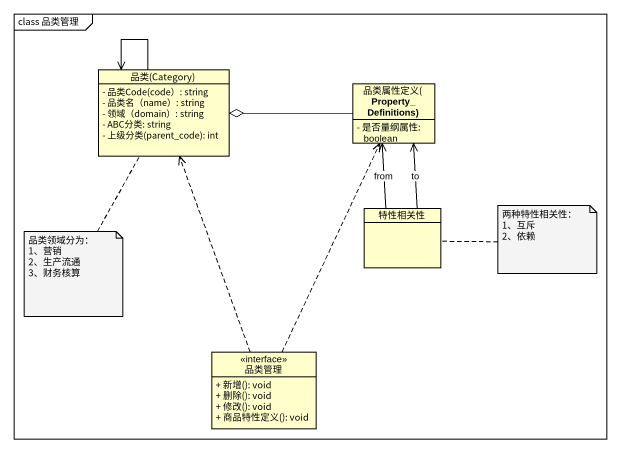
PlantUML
@startuml
mainframe class 品类管理
hide circle
hide empty members
skinparam classAttributeIconSize 0
class "品类(Category)" as 品类_Category {
  {field} - 品类Code(code）: string
  - 品类名（name）: string
  - 领域（domain）: string
  - ABC分类: string
  {field} - 上级分类(parent_code): int
}
class "品类属性定义(Property_Definitions)" as 品类属性定义_Property_Definitions {
  - 是否量纲属性: boolean
}
class 特性相关性
interface 品类管理 <<interface>> {
  {abstract} + 新增(): void
  + 删除(): void
  + 修改(): void
  + 商品特性定义(): void
}
品类_Category --> 品类_Category
品类属性定义_Property_Definitions -left-o 品类_Category
特性相关性 -up-> 品类属性定义_Property_Definitions : to
特性相关性 -up-> 品类属性定义_Property_Definitions : from
品类管理 .up.> 品类_Category
品类管理 .up.> 品类属性定义_Property_Definitions
note right of 特性相关性
  两种特性相关性：
  1、互斥
  2、依赖
end note
note bottom of 品类_Category
  品类领域分为：
  1、营销
  2、生产流通
  3、财务核算
end note
@enduml
